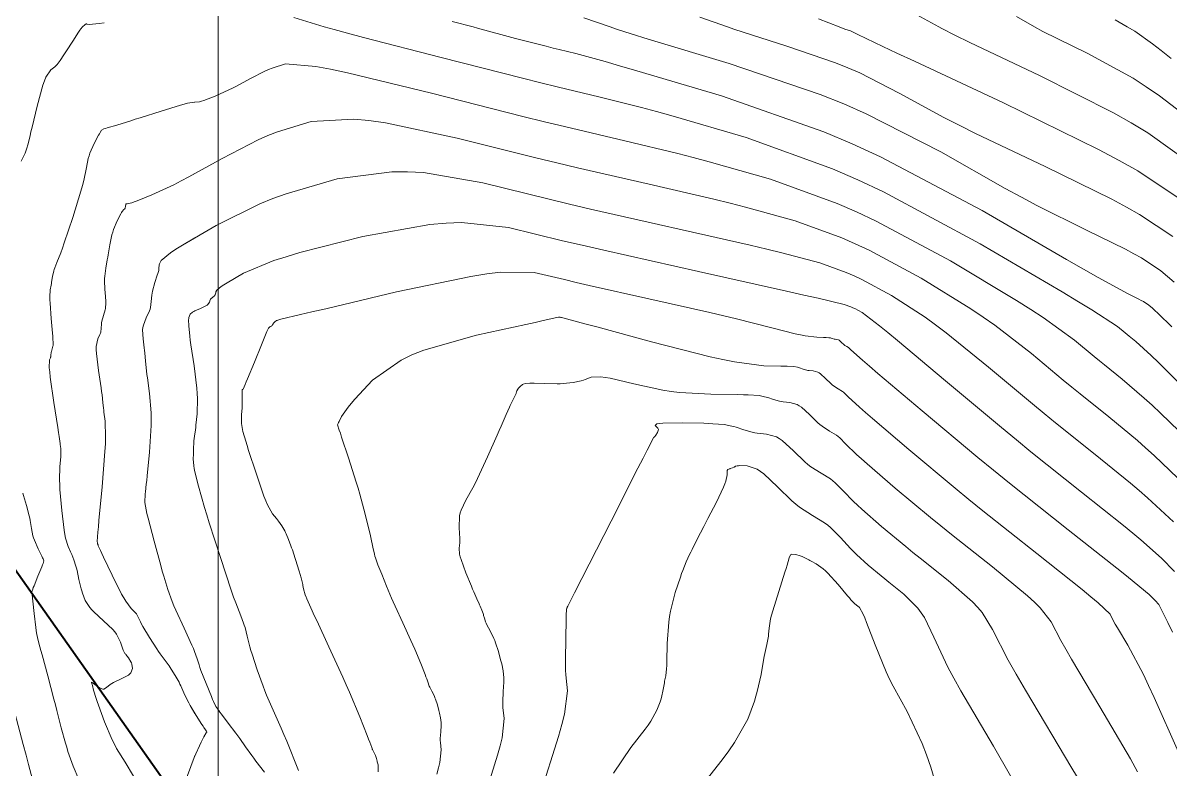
# Model space of a CAD drawing. Header units: millimetres. Extents: x 837475 to 838477, y 1189012 to 1191015.
# Drawn here: x 837863.1 to 837941.8, y 1189949.1 to 1190000.3 of the extents above; entities that cross this region are included whole.
import ezdxf

# ---------------------------------------------------------------- set-up
doc = ezdxf.new("R2010")
doc.units = ezdxf.units.MM
doc.header["$LTSCALE"] = 0.3
doc.layers.add('COORD', color=253, linetype='Continuous', lineweight=20)
doc.layers.add('CORREDORVIA', color=94, linetype='Continuous', lineweight=40)
doc.layers.add('COTAS 10', color=7, linetype='Continuous', lineweight=9, true_color=0x6e3e2d)
doc.layers.add('COTAS INT', color=7, linetype='Continuous', lineweight=5, true_color=0x9fa19f)

msp = doc.modelspace()

# ---------------------------------------------------------------- linework, layer by layer
at = {"layer": 'COORD'}
msp.add_line((837876.514, 1189013.872), (837876.514, 1191013.872), dxfattribs=at)
at = {"layer": 'CORREDORVIA'}
msp.add_lwpolyline([(837918.48, 1189883.493), (837925.042, 1189453.383), (837902.497, 1189217.712), (837593.191, 1189234.399), (837666.017, 1189670.117), (837623.316, 1189818.024), (837548.503, 1190011.455), (837506.88, 1190461.595), (837936.282, 1190278.252), (837938.054, 1190355.403), (837933.054, 1190517.446), (837913.685, 1190646.739), (837916.913, 1190801.892), (837910.676, 1191000.965), (838213.029, 1190992.912), (838237.174, 1190821.339), (838237.001, 1190602.875), (838240.031, 1190437.198), (838238.102, 1190145.726), (838184.199, 1189898.277), (837758.842, 1190109.914), (837918.48, 1189883.493)], dxfattribs=at)
at = {"layer": 'COTAS 10'}
for points in [[(837881.695, 1190000.646), (837883.776, 1190000)], [(837923.926, 1190001.087), (837925.926, 1190000), (837926.127, 1189999.891), (837927.03, 1189999.438), (837928.06, 1189998.932), (837932.838, 1189996.664), (837937.907, 1189994.099), (837939.119, 1189993.406), (837940.248, 1189992.719), (837943.637, 1189990.302)], [(837866.549, 1189999.028), (837866.947, 1189999.643), (837867.03, 1189999.764), (837867.101, 1189999.865), (837867.215, 1190000)], [(837867.215, 1190000), (837867.257, 1190000.049), (837867.323, 1190000.091), (837867.337, 1190000.101), (837867.349, 1190000.11), (837867.378, 1190000.137), (837867.395, 1190000.159), (837867.399, 1190000.164), (837867.403, 1190000.17), (837867.415, 1190000.19), (837867.462, 1190000.198), (837867.488, 1190000.197), (837867.52, 1190000.194), (837867.679, 1190000.171), (837868.345, 1190000.228), (837868.696, 1190000.275)], [(837944.517, 1189973.498), (837941.584, 1189976.378), (837940.986, 1189976.958), (837940.481, 1189977.443), (837939.429, 1189978.41), (837938.967, 1189978.78), (837938.833, 1189978.889), (837938.697, 1189979.001), (837938.186, 1189979.429), (837936.419, 1189980.574), (837935.492, 1189981.137), (837934.374, 1189981.807), (837928.756, 1189985.118), (837922.124, 1189988.675), (837920.367, 1189989.5), (837918.644, 1189990.255), (837912.71, 1189992.408), (837907.704, 1189993.868), (837906.566, 1189994.187), (837905.535, 1189994.469), (837902.71, 1189995.181), (837899.747, 1189995.883), (837898.629, 1189996.159), (837897.383, 1189996.471), (837891.807, 1189997.891), (837886.476, 1189999.274), (837885.384, 1189999.562), (837884.458, 1189999.809), (837883.776, 1190000)], [(837866.029, 1189998.211), (837866.127, 1189998.363)], [(837866.549, 1189999.028), (837866.127, 1189998.363)], [(837865.687, 1189997.684), (837865.466, 1189997.405), (837865.396, 1189997.334), (837865.324, 1189997.266), (837865.032, 1189997.044), (837864.697, 1189996.54)], [(837865.687, 1189997.684), (837865.94, 1189998.072)], [(837866.029, 1189998.211), (837865.94, 1189998.072)], [(837864.099, 1189994.565), (837864.495, 1189996.003)], [(837864.598, 1189996.295), (837864.495, 1189996.003)], [(837864.598, 1189996.295), (837864.697, 1189996.54)], [(837864.099, 1189994.565), (837863.752, 1189993.108)], [(837863.681, 1189992.804), (837863.621, 1189992.544), (837863.493, 1189991.962)], [(837863.681, 1189992.804), (837863.752, 1189993.108)], [(837863.003, 1189990.779), (837863.276, 1189991.341), (837863.333, 1189991.474), (837863.382, 1189991.598), (837863.493, 1189991.962)], [(837941.947, 1189958.453), (837941.639, 1189959.127), (837941.012, 1189960.35), (837940.762, 1189960.623), (837940.691, 1189960.699), (837940.618, 1189960.774), (837940.35, 1189961.046), (837939.331, 1189961.891), (837938.785, 1189962.329), (837938.125, 1189962.854), (837934.789, 1189965.485), (837930.772, 1189968.685), (837929.683, 1189969.57), (837928.604, 1189970.454), (837924.789, 1189973.64), (837921.755, 1189976.219), (837921.168, 1189976.721), (837920.691, 1189977.13), (837919.884, 1189977.84), (837919.786, 1189977.94), (837919.757, 1189977.964), (837919.726, 1189977.987), (837919.608, 1189978.059), (837919.48, 1189978.14), (837919.443, 1189978.169), (837919.405, 1189978.201), (837919.263, 1189978.341), (837919.123, 1189978.469), (837919.085, 1189978.493), (837919.049, 1189978.514), (837918.924, 1189978.549), (837918.808, 1189978.56), (837918.777, 1189978.566), (837918.747, 1189978.572), (837918.643, 1189978.603), (837918.544, 1189978.636), (837918.49, 1189978.65), (837918.393, 1189978.668), (837918.208, 1189978.68), (837918.125, 1189978.683), (837918.028, 1189978.686), (837917.564, 1189978.693), (837916.754, 1189978.797), (837916.439, 1189978.861), (837916.084, 1189978.94), (837914.476, 1189979.35), (837912.049, 1189979.965), (837911.178, 1189980.173), (837910.221, 1189980.397), (837906.047, 1189981.343), (837901.961, 1189982.259), (837901.06, 1189982.466), (837900.258, 1189982.651), (837898.192, 1189983.15), (837895.882, 1189983.166), (837894.927, 1189983.047), (837893.834, 1189982.875), (837888.745, 1189981.808), (837883.888, 1189980.659), (837882.941, 1189980.435), (837882.166, 1189980.253), (837880.806, 1189979.934), (837880.601, 1189979.876), (837880.555, 1189979.857), (837880.513, 1189979.838), (837880.401, 1189979.759), (837880.333, 1189979.685), (837880.319, 1189979.668), (837880.307, 1189979.654), (837880.28, 1189979.615), (837880.265, 1189979.587), (837880.261, 1189979.579), (837880.256, 1189979.572), (837880.238, 1189979.542), (837880.216, 1189979.512), (837880.2, 1189979.496), (837880.166, 1189979.465), (837880.125, 1189979.437), (837880.099, 1189979.425), (837880.047, 1189979.409), (837879.984, 1189979.353), (837879.965, 1189979.322), (837879.944, 1189979.284), (837879.859, 1189979.093), (837879.673, 1189978.628), (837879.587, 1189978.417), (837879.488, 1189978.172), (837879.007, 1189976.991), (837878.536, 1189975.849), (837878.443, 1189975.628), (837878.366, 1189975.449), (837878.22, 1189975.146), (837878.187, 1189975.118), (837878.181, 1189975.111), (837878.176, 1189975.105), (837878.166, 1189975.089), (837878.165, 1189974.997), (837878.166, 1189974.943), (837878.166, 1189974.878), (837878.17, 1189974.54), (837878.165, 1189974.108), (837878.161, 1189973.983), (837878.155, 1189973.856), (837878.123, 1189973.375), (837878.11, 1189972.899), (837878.116, 1189972.774), (837878.127, 1189972.653), (837878.204, 1189972.241), (837878.407, 1189971.561), (837878.498, 1189971.271), (837878.604, 1189970.937), (837879.112, 1189969.363), (837879.654, 1189967.803), (837879.781, 1189967.477), (837879.899, 1189967.198), (837880.24, 1189966.576), (837880.505, 1189966.254), (837880.575, 1189966.164), (837880.643, 1189966.074), (837880.874, 1189965.746), (837881.081, 1189965.404), (837881.133, 1189965.305), (837881.183, 1189965.204), (837881.346, 1189964.825), (837881.506, 1189964.388), (837881.554, 1189964.25), (837881.604, 1189964.106), (837881.8, 1189963.525), (837881.988, 1189962.939), (837882.032, 1189962.79), (837882.074, 1189962.648), (837882.2, 1189962.186), (837882.29, 1189961.813), (837882.31, 1189961.728), (837882.328, 1189961.651), (837882.372, 1189961.435), (837882.408, 1189961.272), (837882.434, 1189961.184), (837882.489, 1189961.03), (837882.557, 1189960.863), (837882.578, 1189960.811), (837882.6, 1189960.756), (837882.688, 1189960.538), (837882.964, 1189959.921), (837883.104, 1189959.615), (837883.273, 1189959.25), (837884.111, 1189957.445), (837885.055, 1189955.379), (837885.289, 1189954.849), (837885.512, 1189954.338), (837886.219, 1189952.644), (837886.729, 1189951.367), (837886.828, 1189951.117), (837886.907, 1189950.913), (837887.041, 1189950.554), (837887.069, 1189950.47), (837887.082, 1189950.44), (837887.098, 1189950.406), (837887.174, 1189950.261), (837887.26, 1189950.089), (837887.281, 1189950.039), (837887.301, 1189949.987), (837887.365, 1189949.792), (837887.416, 1189949.6), (837887.428, 1189949.551), (837887.44, 1189949.503), (837887.474, 1189949.346), (837887.491, 1189949.184), (837887.493, 1189949.133), (837887.492, 1189949.08), (837887.477, 1189948.867)], [(837866.961, 1189948.345), (837866.569, 1189949.269), (837866.217, 1189950.278), (837866.128, 1189950.561), (837866.041, 1189950.847), (837865.756, 1189951.897), (837865.453, 1189953.091), (837865.356, 1189953.468), (837865.252, 1189953.865), (837864.83, 1189955.465), (837864.446, 1189956.905), (837864.366, 1189957.201), (837864.298, 1189957.452), (837864.151, 1189957.987), (837864.07, 1189958.405), (837864.044, 1189958.583), (837864.016, 1189958.787), (837863.901, 1189959.749), (837863.736, 1189961.238), (837863.798, 1189961.418), (837863.838, 1189961.521), (837863.888, 1189961.647), (837864.154, 1189962.297), (837864.419, 1189962.945), (837864.469, 1189963.071), (837864.509, 1189963.173), (837864.57, 1189963.349), (837864.506, 1189963.491), (837864.468, 1189963.572), (837864.42, 1189963.67), (837864.173, 1189964.176), (837863.916, 1189964.772), (837863.863, 1189964.926), (837863.817, 1189965.077), (837863.716, 1189965.584), (837863.634, 1189966.115), (837863.599, 1189966.28), (837863.561, 1189966.452), (837863.38, 1189967.141), (837863.17, 1189967.831), (837863.112, 1189968.005)], [(837908.967, 1189947.013), (837911.074, 1189949.697), (837911.521, 1189950.318), (837911.909, 1189950.886), (837912.82, 1189952.496), (837913.281, 1189953.733), (837913.385, 1189954.066), (837913.48, 1189954.395), (837913.737, 1189955.549), (837913.913, 1189956.549), (837913.957, 1189956.782), (837913.999, 1189956.995), (837914.13, 1189957.603), (837914.225, 1189958.07), (837914.244, 1189958.195), (837914.259, 1189958.317), (837914.288, 1189958.74), (837914.393, 1189959.376), (837914.457, 1189959.631), (837914.537, 1189959.922), (837914.95, 1189961.26), (837915.37, 1189962.566), (837915.453, 1189962.837), (837915.523, 1189963.068), (837915.656, 1189963.572), (837915.753, 1189963.756), (837915.799, 1189963.784), (837915.854, 1189963.802), (837916.122, 1189963.787), (837916.419, 1189963.701), (837916.492, 1189963.676), (837916.56, 1189963.649), (837916.774, 1189963.546), (837917.003, 1189963.419), (837917.081, 1189963.378), (837917.165, 1189963.333), (837917.522, 1189963.15), (837917.994, 1189962.808), (837918.151, 1189962.664), (837918.318, 1189962.498), (837919.016, 1189961.721), (837919.659, 1189960.963), (837919.791, 1189960.81), (837919.904, 1189960.682), (837920.148, 1189960.423), (837920.271, 1189960.321), (837920.307, 1189960.291), (837920.344, 1189960.261), (837920.486, 1189960.148), (837920.741, 1189959.685), (837920.849, 1189959.433), (837920.974, 1189959.129), (837921.56, 1189957.585), (837922.318, 1189955.734), (837922.551, 1189955.235), (837922.793, 1189954.743), (837923.752, 1189953.019), (837924.79, 1189950.831), (837925.083, 1189950.047), (837925.378, 1189949.186), (837926.464, 1189945.434)]]:
    msp.add_lwpolyline(points, dxfattribs=at)
at = {"layer": 'COTAS INT'}
for points in [[(837909.548, 1190000.657), (837911.435, 1190000), (837911.863, 1189999.848), (837915.516, 1189998.664), (837918.833, 1189997.535), (837919.683, 1189997.193), (837920.502, 1189996.838), (837923.215, 1189995.45), (837926.28, 1189993.781), (837927.322, 1189993.25), (837928.448, 1189992.689), (837933.215, 1189990.41), (837937.792, 1189988.167), (837938.798, 1189987.628), (837939.692, 1189987.124), (837941.978, 1189985.603)], [(837944.467, 1189992.651), (837941.056, 1189995.27), (837940.142, 1189995.893), (837939.242, 1189996.47), (837936.101, 1189998.184), (837933.068, 1189999.686), (837932.48, 1190000), (837931.248, 1190000.706)], [(837941.892, 1189979.405), (837940.965, 1189980.319), (837940.71, 1189980.561), (837940.64, 1189980.625), (837940.571, 1189980.688), (837940.319, 1189980.904), (837939.95, 1189981.15), (837939.806, 1189981.231), (837939.644, 1189981.318), (837938.905, 1189981.68), (837936.849, 1189982.8), (837935.857, 1189983.364), (837934.681, 1189984.039), (837928.905, 1189987.396), (837921.92, 1189991.084), (837919.983, 1189991.967), (837918.044, 1189992.792), (837911.027, 1189995.273), (837905.218, 1189996.992), (837904.04, 1189997.335), (837903.05, 1189997.621), (837901.027, 1189998.174), (837899.904, 1189998.44), (837899.481, 1189998.545), (837899.008, 1189998.663), (837896.896, 1189999.201), (837894.29, 1189999.913), (837893.991, 1190000), (837892.554, 1190000.361)], [(837942.052, 1189982.476), (837941.149, 1189983.254), (837939.821, 1189984.137), (837939.302, 1189984.43), (837938.718, 1189984.743), (837936.06, 1189986.045), (837932.649, 1189987.744), (837931.59, 1189988.307), (837930.48, 1189988.91), (837926.06, 1189991.423), (837920.947, 1189994.039), (837919.402, 1189994.708), (837917.8, 1189995.353), (837911.548, 1189997.482), (837905.992, 1189999.164), (837904.829, 1189999.527), (837903.83, 1189999.846), (837903.386, 1190000), (837901.579, 1190000.627)], [(837942.808, 1189987.952), (837939.563, 1189990.112), (837938.294, 1189990.826), (837936.866, 1189991.591), (837930.37, 1189994.775), (837924.248, 1189997.633), (837923.055, 1189998.193), (837922.079, 1189998.653), (837920.37, 1189999.476), (837920.058, 1189999.636), (837919.963, 1189999.677), (837919.866, 1189999.716), (837919.484, 1189999.846), (837919.091, 1190000), (837917.687, 1190000.542)], [(837938.015, 1190000.487), (837938.846, 1190000), (837939.364, 1189999.704), (837940.577, 1189998.841), (837941.165, 1189998.38), (837941.863, 1189997.821)], [(837874.89, 1189994.822), (837875.226, 1189994.862), (837875.369, 1189994.902), (837875.534, 1189994.955), (837876.309, 1189995.252), (837877.238, 1189995.668), (837877.501, 1189995.796), (837877.765, 1189995.93), (837878.739, 1189996.461), (837879.708, 1189996.959), (837879.969, 1189997.072), (837880.228, 1189997.175), (837881.138, 1189997.456), (837883.213, 1189997.275), (837884.206, 1189997.087), (837885.381, 1189996.839), (837891.138, 1189995.444), (837897.393, 1189993.858), (837898.883, 1189993.489), (837900.268, 1189993.152), (837904.394, 1189992.188), (837908.021, 1189991.317), (837909.091, 1189991.039), (837910.189, 1189990.744), (837914.394, 1189989.542), (837918.957, 1189987.887), (837920.282, 1189987.306), (837921.633, 1189986.671), (837926.734, 1189983.936), (837931.246, 1189981.227), (837932.226, 1189980.609), (837933.09, 1189980.049), (837935.235, 1189978.501), (837936.578, 1189977.377), (837936.935, 1189977.083), (837937.286, 1189976.796), (837938.501, 1189975.825), (837940.01, 1189974.525), (837940.546, 1189974.032), (837941.134, 1189973.481), (837943.683, 1189971.007)], [(837870.706, 1189948.567), (837870.149, 1189949.546), (837869.553, 1189950.482), (837869.396, 1189950.775), (837869.244, 1189951.081), (837868.723, 1189952.309), (837868.306, 1189953.446), (837868.218, 1189953.696), (837868.142, 1189953.918), (837867.969, 1189954.485), (837867.889, 1189954.801), (837867.873, 1189954.864), (837867.859, 1189954.917), (837867.83, 1189955.022), (837867.883, 1189955.001), (837867.922, 1189954.974), (837867.971, 1189954.939), (837868.234, 1189954.737), (837868.532, 1189954.566), (837868.603, 1189954.551), (837868.669, 1189954.55), (837868.867, 1189954.66), (837869.121, 1189954.872), (837869.223, 1189954.935), (837869.338, 1189955), (837869.868, 1189955.249), (837870.364, 1189955.519), (837870.458, 1189955.596), (837870.533, 1189955.675), (837870.647, 1189955.971), (837870.599, 1189956.267), (837870.571, 1189956.347), (837870.538, 1189956.425), (837870.363, 1189956.698), (837870.186, 1189956.918), (837870.15, 1189956.964), (837870.12, 1189957.003), (837870.059, 1189957.085), (837870.007, 1189957.216), (837869.983, 1189957.285), (837869.955, 1189957.368), (837869.818, 1189957.785), (837869.538, 1189958.319), (837869.419, 1189958.475), (837869.283, 1189958.636), (837868.643, 1189959.247), (837867.992, 1189959.847), (837867.85, 1189960), (837867.723, 1189960.148), (837867.402, 1189960.637), (837867.205, 1189961.133), (837867.157, 1189961.286), (837867.111, 1189961.445), (837866.97, 1189962.076), (837866.841, 1189962.691), (837866.804, 1189962.841), (837866.766, 1189962.982), (837866.624, 1189963.414), (837866.473, 1189963.782), (837866.43, 1189963.882), (837866.386, 1189963.98), (837866.222, 1189964.328), (837866.054, 1189964.915), (837866.007, 1189965.165), (837865.961, 1189965.453), (837865.791, 1189966.807), (837865.669, 1189968.246), (837865.652, 1189968.586), (837865.642, 1189968.902), (837865.668, 1189969.834), (837865.722, 1189970.488), (837865.729, 1189970.629), (837865.734, 1189970.752), (837865.726, 1189971.051), (837865.703, 1189971.217), (837865.698, 1189971.256), (837865.693, 1189971.292), (837865.683, 1189971.398), (837865.614, 1189971.884), (837865.572, 1189972.16), (837865.521, 1189972.498), (837865.253, 1189974.228), (837865.005, 1189975.97), (837864.965, 1189976.316), (837864.937, 1189976.602), (837864.944, 1189977.142), (837865.014, 1189977.288), (837865.027, 1189977.326), (837865.037, 1189977.364), (837865.051, 1189977.491), (837865.061, 1189977.63), (837865.068, 1189977.674), (837865.078, 1189977.72), (837865.13, 1189977.908), (837865.183, 1189978.092), (837865.193, 1189978.136), (837865.2, 1189978.176), (837865.21, 1189978.295), (837865.185, 1189978.615), (837865.171, 1189978.782), (837865.154, 1189978.983), (837865.067, 1189979.991), (837864.992, 1189981.039), (837864.982, 1189981.266), (837864.978, 1189981.465), (837865.004, 1189981.953), (837865.064, 1189982.279), (837865.081, 1189982.376), (837865.098, 1189982.476), (837865.162, 1189982.861), (837865.247, 1189983.254), (837865.278, 1189983.358), (837865.312, 1189983.461), (837865.461, 1189983.817), (837865.729, 1189984.501), (837865.838, 1189984.811), (837865.963, 1189985.174), (837866.54, 1189986.917), (837867.096, 1189988.712), (837867.207, 1189989.106), (837867.3, 1189989.455), (837867.484, 1189990.347), (837867.606, 1189990.967), (837867.66, 1189991.144), (837867.723, 1189991.324), (837868.024, 1189991.997), (837868.316, 1189992.558), (837868.373, 1189992.668), (837868.421, 1189992.758), (837868.507, 1189992.919), (837868.68, 1189992.991), (837868.782, 1189993.025), (837868.908, 1189993.065), (837869.558, 1189993.263), (837870.516, 1189993.555), (837870.835, 1189993.654), (837871.178, 1189993.762), (837872.612, 1189994.221), (837873.927, 1189994.625), (837874.195, 1189994.699), (837874.421, 1189994.756), (837874.89, 1189994.822), (837874.923, 1189994.826)], [(837942.85, 1189968.517), (837940.683, 1189970.583), (837940.106, 1189971.106), (837939.539, 1189971.608), (837937.573, 1189973.24), (837935.606, 1189974.813), (837935.038, 1189975.276), (837934.459, 1189975.752), (837932.285, 1189977.573), (837929.76, 1189979.524), (837928.961, 1189980.082), (837928.118, 1189980.647), (837924.712, 1189982.754), (837921.143, 1189984.668), (837920.197, 1189985.112), (837919.27, 1189985.518), (837916.077, 1189986.677), (837912.675, 1189987.619), (837911.616, 1189987.89), (837910.507, 1189988.165), (837906.077, 1189989.194), (837901.161, 1189990.324), (837899.745, 1189990.663), (837898.304, 1189991.013), (837892.901, 1189992.371), (837887.985, 1189993.416), (837886.852, 1189993.569), (837885.817, 1189993.663), (837882.901, 1189993.511), (837880.581, 1189992.795), (837879.921, 1189992.534), (837879.254, 1189992.245), (837876.783, 1189990.974), (837874.514, 1189989.708), (837873.973, 1189989.422), (837873.471, 1189989.164), (837871.976, 1189988.465), (837870.958, 1189988.057), (837870.756, 1189987.982), (837870.59, 1189987.923), (837870.279, 1189987.848), (837870.209, 1189987.843), (837870.194, 1189987.828), (837870.182, 1189987.808), (837870.154, 1189987.688), (837870.129, 1189987.557), (837870.118, 1189987.53), (837870.106, 1189987.508), (837870.05, 1189987.461), (837869.94, 1189987.33), (837869.895, 1189987.255), (837869.842, 1189987.163), (837869.599, 1189986.69), (837869.346, 1189986.082), (837869.288, 1189985.904), (837869.235, 1189985.723), (837869.088, 1189985.037), (837868.976, 1189984.359), (837868.945, 1189984.183), (837868.915, 1189984.012), (837868.81, 1189983.438), (837868.737, 1189982.888), (837868.727, 1189982.733), (837868.722, 1189982.576), (837868.743, 1189982.001), (837868.786, 1189981.491), (837868.795, 1189981.376), (837868.803, 1189981.273), (837868.82, 1189980.993)], [(837873.251, 1189984.493), (837873.62, 1189984.733), (837874.07, 1189985.015), (837876.376, 1189986.378), (837879.374, 1189987.86), (837880.26, 1189988.217), (837881.171, 1189988.551), (837884.665, 1189989.566), (837888.421, 1189990.051), (837889.497, 1189990.051), (837890.589, 1189989.993), (837894.665, 1189989.297), (837899.215, 1189988.168), (837900.606, 1189987.837), (837902.055, 1189987.497), (837912.992, 1189985.014), (837914.141, 1189984.742), (837915.161, 1189984.495), (837917.761, 1189983.811), (837919.584, 1189983.15), (837920.113, 1189982.918), (837920.652, 1189982.665), (837922.69, 1189981.572), (837924.99, 1189980.068), (837925.696, 1189979.554), (837926.431, 1189978.999), (837929.335, 1189976.645), (837932.34, 1189974.128), (837933.14, 1189973.47), (837933.925, 1189972.829), (837936.645, 1189970.655), (837939.067, 1189968.69), (837939.665, 1189968.18), (837940.232, 1189967.686), (837942.017, 1189966.027)], [(837874.514, 1189989.708), (837874.923, 1189989.936)], [(837874.919, 1189980.514), (837875.307, 1189980.682), (837875.679, 1189980.853), (837875.751, 1189980.899), (837875.811, 1189980.946), (837875.917, 1189981.112), (837875.965, 1189981.265), (837875.987, 1189981.303), (837876.014, 1189981.339), (837876.143, 1189981.454), (837876.268, 1189981.55), (837876.291, 1189981.575), (837876.31, 1189981.598), (837876.339, 1189981.675), (837876.349, 1189981.756), (837876.357, 1189981.782), (837876.365, 1189981.809), (837876.413, 1189981.922), (837876.73, 1189982.177), (837876.909, 1189982.293), (837877.127, 1189982.43), (837878.244, 1189983.09), (837880.336, 1189983.96), (837881.168, 1189984.228), (837882.111, 1189984.509), (837886.429, 1189985.622), (837891.025, 1189986.439), (837892.143, 1189986.533), (837893.193, 1189986.569), (837896.429, 1189986.224), (837900.126, 1189985.323), (837901.468, 1189985.01), (837902.949, 1189984.669), (837909.444, 1189983.208), (837915.478, 1189981.862), (837916.667, 1189981.594), (837917.646, 1189981.371), (837919.444, 1189980.946), (837919.897, 1189980.782), (837920.028, 1189980.724), (837920.162, 1189980.661), (837920.667, 1189980.39), (837921.862, 1189979.488), (837922.43, 1189979.027), (837923.102, 1189978.474), (837926.384, 1189975.717), (837930.221, 1189972.504), (837931.242, 1189971.664), (837932.245, 1189970.845), (837935.717, 1189968.07), (837938.596, 1189965.772), (837939.225, 1189965.254), (837939.781, 1189964.789), (837941.183, 1189963.536), (837942.091, 1189962.618)], [(837874.07, 1189985.015), (837874.923, 1189985.519)], [(837874.923, 1189957.065), (837874.903, 1189957.123), (837874.815, 1189957.334), (837874.708, 1189957.578), (837874.177, 1189958.738), (837873.613, 1189959.98), (837873.486, 1189960.277), (837873.371, 1189960.553), (837873.062, 1189961.381), (837872.78, 1189962.314), (837872.683, 1189962.657), (837872.576, 1189963.036), (837872.12, 1189964.71), (837871.711, 1189966.279), (837871.634, 1189966.592), (837871.573, 1189966.853), (837871.484, 1189967.354), (837871.494, 1189967.508), (837871.496, 1189967.548), (837871.497, 1189967.588), (837871.499, 1189967.726), (837871.502, 1189967.863), (837871.505, 1189967.903), (837871.509, 1189967.944), (837871.529, 1189968.096), (837871.586, 1189968.609), (837871.613, 1189968.876), (837871.645, 1189969.198), (837871.801, 1189970.815), (837871.917, 1189972.632), (837871.924, 1189973.081), (837871.92, 1189973.506), (837871.814, 1189974.843), (837871.664, 1189975.902), (837871.632, 1189976.152), (837871.604, 1189976.383), (837871.539, 1189977.06), (837871.489, 1189977.632), (837871.471, 1189977.797), (837871.451, 1189977.966), (837871.362, 1189978.597), (837871.335, 1189979.215), (837871.354, 1189979.374), (837871.385, 1189979.528), (837871.589, 1189980.042), (837871.811, 1189980.505), (837871.852, 1189980.626), (837871.885, 1189980.744), (837871.928, 1189981.149), (837871.958, 1189981.583), (837871.982, 1189981.721), (837872.012, 1189981.866), (837872.175, 1189982.453), (837872.342, 1189982.965), (837872.374, 1189983.063), (837872.4, 1189983.141), (837872.444, 1189983.268), (837872.447, 1189983.299), (837872.447, 1189983.34), (837872.445, 1189983.457), (837872.466, 1189983.623), (837872.48, 1189983.677), (837872.499, 1189983.734), (837872.597, 1189983.968), (837873.251, 1189984.493)], [(837868.82, 1189980.993), (837868.8, 1189980.745), (837868.785, 1189980.661), (837868.764, 1189980.57), (837868.655, 1189980.188), (837868.546, 1189979.796), (837868.525, 1189979.699), (837868.51, 1189979.607), (837868.49, 1189979.32), (837868.461, 1189979.054), (837868.439, 1189978.976), (837868.412, 1189978.896), (837868.266, 1189978.592), (837868.161, 1189978.065), (837868.16, 1189977.845), (837868.17, 1189977.593), (837868.308, 1189976.412), (837868.486, 1189975.232), (837868.522, 1189974.979), (837868.552, 1189974.758), (837868.611, 1189974.229), (837868.649, 1189973.838), (837868.665, 1189973.704), (837868.683, 1189973.56), (837868.77, 1189972.947), (837868.799, 1189971.84), (837868.782, 1189971.384), (837868.753, 1189970.862), (837868.555, 1189968.439), (837868.339, 1189966.13), (837868.299, 1189965.681), (837868.267, 1189965.314), (837868.222, 1189964.678), (837868.232, 1189964.596), (837868.235, 1189964.578), (837868.238, 1189964.563), (837868.248, 1189964.527), (837868.258, 1189964.506), (837868.264, 1189964.494), (837868.273, 1189964.471), (837868.281, 1189964.445), (837868.284, 1189964.436), (837868.286, 1189964.427), (837868.294, 1189964.39), (837868.444, 1189964.054), (837868.535, 1189963.857), (837868.649, 1189963.615), (837869.24, 1189962.365), (837869.888, 1189961.074), (837870.037, 1189960.806), (837870.173, 1189960.577), (837870.556, 1189960.073), (837870.808, 1189959.832), (837870.862, 1189959.769), (837870.909, 1189959.707), (837871.019, 1189959.497), (837871.18, 1189959.16), (837871.259, 1189959.019), (837871.352, 1189958.856), (837871.812, 1189958.096), (837872.313, 1189957.308), (837872.432, 1189957.128), (837872.543, 1189956.965), (837872.874, 1189956.515), (837873.15, 1189956.15), (837873.226, 1189956.041), (837873.302, 1189955.928), (837873.575, 1189955.491), (837873.831, 1189955.029), (837873.895, 1189954.9), (837873.958, 1189954.771), (837874.161, 1189954.303), (837874.406, 1189953.777), (837874.494, 1189953.612), (837874.591, 1189953.438), (837875.014, 1189952.74), (837875.402, 1189952.131), (837875.477, 1189952.014), (837875.538, 1189951.918), (837875.641, 1189951.759), (837875.659, 1189951.735), (837875.666, 1189951.725), (837875.673, 1189951.714), (837875.71, 1189951.66), (837875.733, 1189951.603), (837875.733, 1189951.59), (837875.729, 1189951.578), (837875.692, 1189951.543), (837875.53, 1189951.268), (837875.448, 1189951.105), (837875.349, 1189950.905), (837874.858, 1189949.865)], [(837874.923, 1189969.448), (837874.919, 1189969.466), (837874.875, 1189969.683), (837874.842, 1189969.876), (837874.803, 1189970.365), (837874.825, 1189970.682), (837874.828, 1189970.766), (837874.831, 1189970.848), (837874.834, 1189971.133), (837874.842, 1189971.418), (837874.848, 1189971.5), (837874.855, 1189971.584), (837874.897, 1189971.899), (837874.955, 1189972.336), (837874.974, 1189972.496), (837874.993, 1189972.673), (837875.072, 1189973.453), (837875.09, 1189974.499), (837875.072, 1189974.844), (837875.044, 1189975.212), (837874.858, 1189976.739), (837874.648, 1189978.183), (837874.606, 1189978.499), (837874.57, 1189978.779), (837874.494, 1189979.486), (837874.49, 1189979.892), (837874.498, 1189979.983), (837874.51, 1189980.063), (837874.589, 1189980.273), (837874.763, 1189980.425), (837874.836, 1189980.469), (837874.919, 1189980.514), (837874.923, 1189980.516)], [(837942.358, 1189950.222), (837940.702, 1189953.97), (837940.312, 1189954.809), (837939.95, 1189955.561), (837938.888, 1189957.558), (837938.171, 1189958.758), (837938.027, 1189959.007), (837937.906, 1189959.221), (837937.665, 1189959.694), (837936.841, 1189960.479), (837936.352, 1189960.889), (837935.75, 1189961.382), (837932.637, 1189963.861), (837928.949, 1189966.795), (837927.985, 1189967.575), (837927.046, 1189968.342), (837923.861, 1189970.996), (837921.385, 1189973.112), (837920.893, 1189973.539), (837920.485, 1189973.897), (837919.71, 1189974.616), (837919.467, 1189974.864), (837919.394, 1189974.925), (837919.318, 1189974.982), (837919.024, 1189975.161), (837918.703, 1189975.364), (837918.611, 1189975.437), (837918.517, 1189975.517), (837918.164, 1189975.864), (837917.813, 1189976.183), (837917.72, 1189976.245), (837917.629, 1189976.295), (837917.318, 1189976.383), (837917.028, 1189976.411), (837916.952, 1189976.425), (837916.877, 1189976.441), (837916.618, 1189976.518), (837916.371, 1189976.599), (837916.304, 1189976.618), (837916.236, 1189976.635), (837915.996, 1189976.68), (837915.534, 1189976.71), (837915.327, 1189976.717), (837915.085, 1189976.724), (837913.929, 1189976.742), (837911.909, 1189977.002), (837911.123, 1189977.16), (837910.24, 1189977.357), (837906.231, 1189978.38), (837902.47, 1189979.405), (837901.742, 1189979.603), (837901.151, 1189979.764), (837900.147, 1189980.033), (837900.048, 1189980.055), (837900.026, 1189980.06), (837900.006, 1189980.065), (837899.956, 1189980.077), (837899.9, 1189980.077), (837899.876, 1189980.074), (837899.85, 1189980.07), (837899.725, 1189980.044), (837898.795, 1189979.838), (837898.26, 1189979.72), (837897.605, 1189979.576), (837894.237, 1189978.837), (837890.615, 1189977.808), (837889.799, 1189977.481), (837889.065, 1189977.137), (837887.092, 1189975.742), (837885.889, 1189974.441), (837885.641, 1189974.155), (837885.43, 1189973.902), (837884.974, 1189973.258), (837884.802, 1189972.907), (837884.769, 1189972.839), (837884.743, 1189972.783), (837884.703, 1189972.688), (837884.82, 1189972.333), (837884.892, 1189972.114), (837884.982, 1189971.842), (837885.451, 1189970.423), (837885.982, 1189968.759), (837886.11, 1189968.333), (837886.23, 1189967.921), (837886.599, 1189966.557), (837886.87, 1189965.44), (837886.93, 1189965.185), (837886.983, 1189964.952), (837887.117, 1189964.304), (837887.225, 1189963.815), (837887.262, 1189963.683), (837887.301, 1189963.552), (837887.468, 1189963.091), (837887.672, 1189962.589), (837887.735, 1189962.433), (837888.065, 1189961.613), (837888.409, 1189960.798), (837888.525, 1189960.534), (837888.651, 1189960.252), (837889.182, 1189959.094), (837889.729, 1189957.896), (837889.865, 1189957.589), (837889.994, 1189957.292), (837890.404, 1189956.311), (837890.704, 1189955.552), (837890.763, 1189955.396), (837890.812, 1189955.264), (837890.903, 1189954.983), (837890.959, 1189954.816), (837890.986, 1189954.756), (837891.017, 1189954.69), (837891.169, 1189954.402), (837891.338, 1189954.059), (837891.38, 1189953.959), (837891.421, 1189953.856), (837891.548, 1189953.467), (837891.65, 1189953.085), (837891.675, 1189952.987), (837891.697, 1189952.893), (837891.765, 1189952.58), (837891.8, 1189952.257), (837891.802, 1189952.157), (837891.801, 1189952.051), (837891.771, 1189951.627), (837891.745, 1189951.16), (837891.747, 1189951.027), (837891.753, 1189950.892), (837891.806, 1189950.39), (837891.713, 1189949.512), (837891.626, 1189949.14), (837891.512, 1189948.712)], [(837894.734, 1189947.004), (837895.678, 1189950.021), (837895.848, 1189950.662), (837895.978, 1189951.22), (837896.118, 1189952.535), (837896.038, 1189953.285), (837896.029, 1189953.487), (837896.026, 1189953.687), (837896.065, 1189954.387), (837896.11, 1189955.021), (837896.112, 1189955.18), (837896.108, 1189955.331), (837896.056, 1189955.814), (837895.955, 1189956.282), (837895.921, 1189956.424), (837895.884, 1189956.57), (837895.731, 1189957.142), (837895.54, 1189957.725), (837895.48, 1189957.878), (837895.417, 1189958.028), (837895.163, 1189958.542), (837894.935, 1189958.974), (837894.889, 1189959.073), (837894.849, 1189959.163), (837894.766, 1189959.412), (837894.716, 1189959.615), (837894.698, 1189959.675), (837894.678, 1189959.737), (837894.59, 1189959.977), (837894.477, 1189960.247), (837894.441, 1189960.329), (837894.404, 1189960.413), (837894.253, 1189960.743), (837894.039, 1189961.232), (837893.961, 1189961.416), (837893.876, 1189961.622), (837893.501, 1189962.543), (837893.172, 1189963.445), (837893.115, 1189963.639), (837893.073, 1189963.809), (837893.046, 1189964.219), (837893.089, 1189964.589), (837893.091, 1189964.732), (837893.089, 1189964.894), (837893.047, 1189965.626), (837893.073, 1189966.432), (837893.115, 1189966.64), (837893.171, 1189966.842), (837893.496, 1189967.515), (837893.981, 1189968.355), (837894.139, 1189968.662), (837894.306, 1189969.001), (837894.991, 1189970.495), (837895.642, 1189971.977), (837895.788, 1189972.309), (837895.918, 1189972.607), (837896.263, 1189973.402), (837896.484, 1189973.903), (837896.535, 1189974.015), (837896.583, 1189974.117), (837896.721, 1189974.391), (837896.818, 1189974.569), (837896.84, 1189974.609), (837896.859, 1189974.646), (837896.909, 1189974.748), (837896.94, 1189974.827), (837896.948, 1189974.849), (837896.955, 1189974.871), (837896.977, 1189974.953), (837897, 1189975.03), (837897.008, 1189975.05), (837897.016, 1189975.069), (837897.053, 1189975.132), (837897.105, 1189975.2), (837897.124, 1189975.222), (837897.144, 1189975.246), (837897.234, 1189975.342), (837897.348, 1189975.435), (837897.384, 1189975.456), (837897.422, 1189975.474), (837897.577, 1189975.525), (837897.885, 1189975.546), (837898.02, 1189975.546), (837898.177, 1189975.544), (837898.923, 1189975.516), (837899.758, 1189975.502), (837899.971, 1189975.509), (837900.175, 1189975.52), (837900.847, 1189975.597), (837901.415, 1189975.716), (837901.554, 1189975.753), (837901.686, 1189975.792), (837902.093, 1189975.949), (837902.757, 1189975.982), (837903.049, 1189975.943), (837903.39, 1189975.883), (837905.011, 1189975.492), (837906.996, 1189975.064), (837907.564, 1189974.981), (837908.141, 1189974.912), (837910.293, 1189974.791), (837912.143, 1189974.762), (837912.528, 1189974.752), (837912.859, 1189974.74), (837913.598, 1189974.692), (837913.983, 1189974.619), (837914.09, 1189974.593), (837914.198, 1189974.563), (837914.593, 1189974.433), (837915.006, 1189974.309), (837915.126, 1189974.284), (837915.249, 1189974.262), (837915.711, 1189974.217), (837916.21, 1189974.077), (837916.355, 1189973.996), (837916.503, 1189973.897), (837917.064, 1189973.387), (837917.629, 1189972.832), (837917.779, 1189972.705), (837917.927, 1189972.589), (837918.44, 1189972.264), (837918.91, 1189971.978), (837919.031, 1189971.886), (837919.148, 1189971.789), (837919.537, 1189971.392), (837920.278, 1189970.663), (837920.617, 1189970.357), (837921.015, 1189970.004), (837922.933, 1189968.353), (837925.352, 1189966.337), (837926.066, 1189965.754), (837926.798, 1189965.161), (837929.599, 1189962.933), (837931.998, 1189960.958), (837932.476, 1189960.525), (837932.874, 1189960.141), (837933.639, 1189959.167), (837934.295, 1189957.877), (837934.625, 1189957.295), (837935.018, 1189956.615), (837936.972, 1189953.347), (837939.071, 1189949.758), (837939.556, 1189948.876)], [(837938.193, 1189943.955), (837935.056, 1189949.137), (837931.865, 1189954.473), (837931.223, 1189955.583), (837930.685, 1189956.534), (837929.613, 1189958.639), (837928.907, 1189959.804), (837928.601, 1189960.161), (837928.246, 1189960.533), (837926.562, 1189962.005), (837924.647, 1189963.528), (837924.146, 1189963.933), (837923.659, 1189964.331), (837922.005, 1189965.71), (837920.644, 1189966.897), (837920.342, 1189967.174), (837920.072, 1189967.43), (837919.363, 1189968.168), (837918.828, 1189968.714), (837918.668, 1189968.847), (837918.501, 1189968.973), (837917.855, 1189969.367), (837917.15, 1189969.813), (837916.947, 1189969.972), (837916.74, 1189970.148), (837915.965, 1189970.91), (837915.193, 1189971.611), (837914.99, 1189971.747), (837914.79, 1189971.859), (837914.105, 1189972.051), (837913.469, 1189972.113), (837913.301, 1189972.143), (837913.136, 1189972.178), (837912.568, 1189972.348), (837912.026, 1189972.527), (837911.877, 1189972.568), (837911.729, 1189972.604), (837911.2, 1189972.704), (837910.442, 1189972.768), (837910.149, 1189972.781), (837909.82, 1189972.793), (837908.335, 1189972.822), (837907.004, 1189972.805), (837906.773, 1189972.788), (837906.601, 1189972.766), (837906.478, 1189972.64), (837906.664, 1189972.469), (837906.688, 1189972.417), (837906.699, 1189972.364), (837906.638, 1189972.158), (837906.519, 1189971.981), (837906.494, 1189971.946), (837906.472, 1189971.917), (837906.422, 1189971.863), (837906.398, 1189971.852), (837906.394, 1189971.849), (837906.391, 1189971.847), (837906.386, 1189971.841), (837905.936, 1189970.954), (837905.652, 1189970.396), (837905.299, 1189969.703), (837903.451, 1189966.07), (837900.955, 1189961.169), (837900.488, 1189960.252), (837900.469, 1189960.215), (837900.465, 1189960.206), (837900.461, 1189960.198), (837900.449, 1189960.172), (837900.436, 1189960.141), (837900.428, 1189960.117), (837900.409, 1189960.061), (837900.39, 1189959.87), (837900.386, 1189959.772), (837900.381, 1189959.655), (837900.368, 1189959.067), (837900.355, 1189958.287), (837900.351, 1189958.049), (837900.346, 1189957.801), (837900.328, 1189956.823), (837900.338, 1189955.823), (837900.351, 1189955.561), (837900.368, 1189955.305), (837900.467, 1189954.434), (837900.257, 1189952.837), (837900.079, 1189952.123), (837899.849, 1189951.292), (837898.586, 1189947.311)], [(837882.034, 1189948.978), (837881.222, 1189950.971), (837881.027, 1189951.438), (837880.844, 1189951.867), (837880.293, 1189953.111), (837879.838, 1189954.146), (837879.717, 1189954.444), (837879.598, 1189954.748), (837879.184, 1189955.884), (837878.836, 1189956.948), (837878.758, 1189957.205), (837878.688, 1189957.447), (837878.503, 1189958.185), (837878.355, 1189958.784), (837878.308, 1189958.938), (837878.258, 1189959.086), (837878.059, 1189959.579), (837877.715, 1189960.472), (837877.574, 1189960.873), (837877.414, 1189961.341), (837876.67, 1189963.585), (837875.908, 1189965.964), (837875.736, 1189966.517), (837875.581, 1189967.025), (837875.162, 1189968.476), (837874.919, 1189969.466)], [(837931.913, 1189946.724), (837929.674, 1189950.632), (837927.429, 1189954.444), (837926.954, 1189955.298), (837926.543, 1189956.065), (837925.586, 1189958.112), (837924.94, 1189959.466), (837924.725, 1189959.797), (837924.493, 1189960.109), (837923.524, 1189961.077), (837922.495, 1189961.895), (837922.227, 1189962.112), (837921.965, 1189962.326), (837921.077, 1189963.066), (837920.274, 1189963.789), (837920.067, 1189963.992), (837919.865, 1189964.197), (837919.19, 1189964.945), (837918.509, 1189965.638), (837918.305, 1189965.808), (837918.093, 1189965.969), (837917.271, 1189966.469), (837916.374, 1189967.037), (837916.115, 1189967.24), (837915.852, 1189967.463), (837914.865, 1189968.434), (837913.927, 1189969.324), (837913.695, 1189969.496), (837913.475, 1189969.636), (837912.78, 1189969.872), (837912.283, 1189969.886), (837912.187, 1189969.885), (837912.11, 1189969.882), (837911.983, 1189969.854), (837911.947, 1189969.811), (837911.926, 1189969.798), (837911.901, 1189969.785), (837911.772, 1189969.736), (837911.629, 1189969.688), (837911.595, 1189969.675), (837911.563, 1189969.663), (837911.469, 1189969.624), (837911.414, 1189969.546), (837911.406, 1189969.51), (837911.403, 1189969.467), (837911.419, 1189969.262), (837911.329, 1189968.826), (837911.259, 1189968.638), (837911.168, 1189968.42), (837910.676, 1189967.391), (837910.098, 1189966.258), (837909.953, 1189965.975), (837909.814, 1189965.706), (837909.368, 1189964.842), (837909.005, 1189964.132), (837908.919, 1189963.959), (837908.84, 1189963.796), (837908.605, 1189963.291), (837908.371, 1189962.699), (837908.292, 1189962.482), (837908.207, 1189962.241), (837907.848, 1189961.176), (837907.523, 1189959.9), (837907.459, 1189959.526), (837907.406, 1189959.144), (837907.308, 1189957.687), (837907.278, 1189956.425), (837907.267, 1189956.165), (837907.256, 1189955.944), (837907.208, 1189955.467), (837907.147, 1189955.185), (837907.128, 1189955.086), (837907.107, 1189954.979), (837907.025, 1189954.515), (837906.906, 1189953.98), (837906.862, 1189953.827), (837906.814, 1189953.673), (837906.6, 1189953.099), (837906.178, 1189952.352), (837905.998, 1189952.088), (837905.79, 1189951.8), (837904.813, 1189950.556), (837903.632, 1189948.795)], [(837879.688, 1189948.849), (837879.097, 1189949.613), (837878.953, 1189949.806), (837878.817, 1189949.991), (837878.396, 1189950.59), (837877.992, 1189951.172), (837877.866, 1189951.346), (837877.735, 1189951.525), (837877.21, 1189952.221), (837876.738, 1189952.84), (837876.639, 1189952.972), (837876.554, 1189953.086), (837876.363, 1189953.357), (837876.198, 1189953.693), (837876.13, 1189953.85), (837876.052, 1189954.034), (837875.69, 1189954.926), (837875.337, 1189955.84), (837875.265, 1189956.038), (837875.203, 1189956.212), (837875.075, 1189956.637), (837874.903, 1189957.123)], [(837863.869, 1189947.996), (837863.509, 1189949.387), (837863.344, 1189950.012), (837863.152, 1189950.74), (837862.225, 1189954.233)], [(837874.923, 1189952.889), (837874.591, 1189953.438)], [(837874.923, 1189950.004), (837874.858, 1189949.865), (837874.415, 1189948.635), (837874.347, 1189948.314), (837874.303, 1189948.001), (837874.342, 1189946.944), (837874.586, 1189945.75), (837874.672, 1189945.351), (837874.766, 1189944.922), (837874.923, 1189944.222)]]:
    msp.add_lwpolyline(points, dxfattribs=at)

doc.saveas('drawing.dxf')
